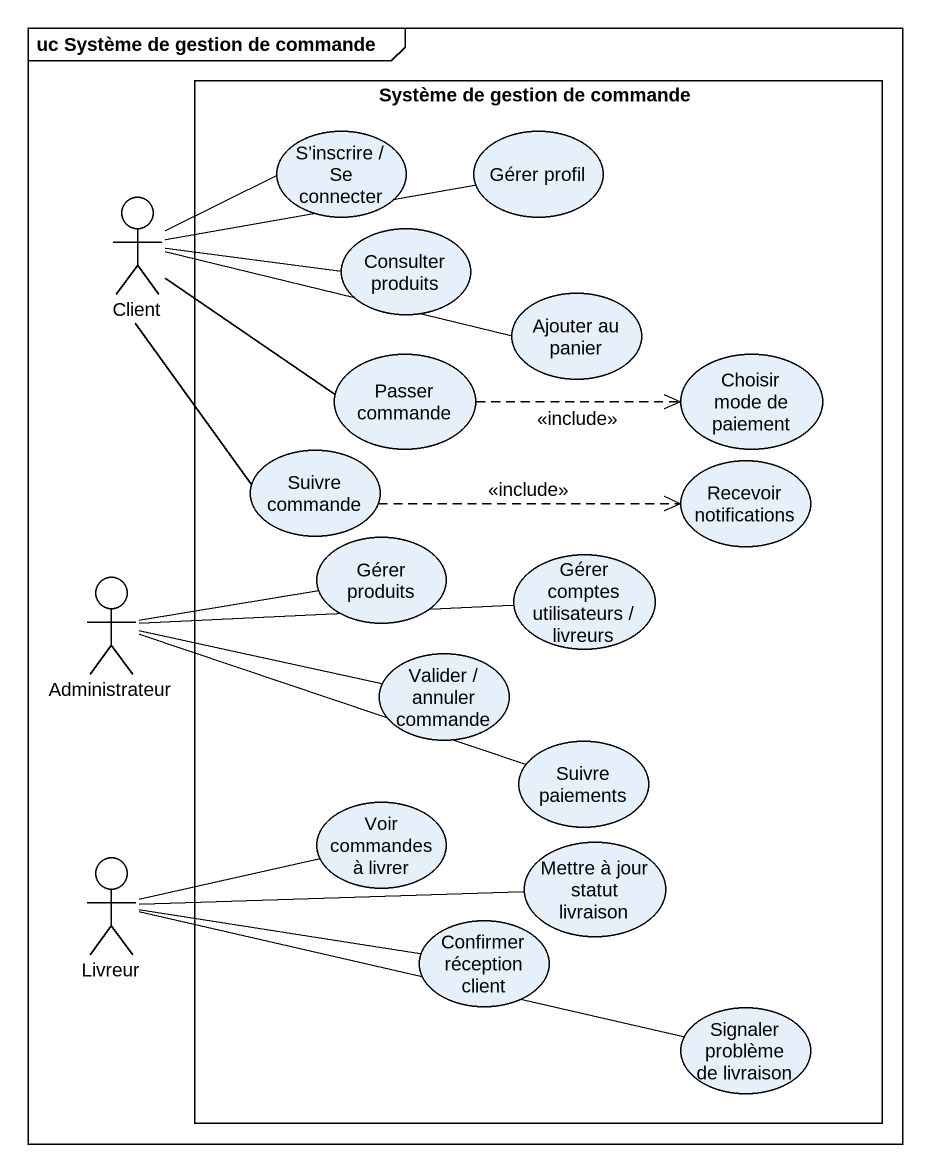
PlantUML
@startuml
mainframe uc Système de gestion de commande
rectangle "Système de gestion de commande" as Système_de_gestion_de {
  usecase "S’inscrire / Se connecter" as S_inscrire_Se_connecter
  usecase "Gérer profil" as Gérer_profil
  usecase "Consulter produits" as Consulter_produits
  usecase "Ajouter au panier" as Ajouter_au_panier
  usecase "Passer commande" as Passer_commande
  usecase "Choisir mode de paiement" as Choisir_mode_de_paiement
  usecase "Suivre commande" as Suivre_commande
  usecase "Recevoir notifications" as Recevoir_notifications
  usecase "Gérer produits" as Gérer_produits
  usecase "Gérer comptes utilisateurs / livreurs" as Gérer_comptes_utilisateurs
  usecase "Valider / annuler commande" as Valider_annuler_commande
  usecase "Suivre paiements" as Suivre_paiements
  usecase "Voir commandes à livrer" as Voir_commandes_à_livrer
  usecase "Mettre à jour statut livraison" as Mettre_à_jour_statut
  usecase "Confirmer réception client" as Confirmer_réception_client
  usecase "Signaler problème de livraison" as Signaler_problème_de
}
actor Client
actor Administrateur
actor Livreur
Gérer_profil -left- Client
Client -right- S_inscrire_Se_connecter
Client -- Suivre_commande
Consulter_produits -left- Client
Ajouter_au_panier -left- Client
Passer_commande -left- Client
Passer_commande .right.> Choisir_mode_de_paiement : <<include>>
Suivre_commande .right.> Recevoir_notifications : <<include>>
Gérer_produits -left- Administrateur
Gérer_comptes_utilisateurs -left- Administrateur
Administrateur -right- Valider_annuler_commande
Administrateur -right- Suivre_paiements
Livreur -right- Voir_commandes_à_livrer
Livreur -right- Mettre_à_jour_statut
Confirmer_réception_client -left- Livreur
Signaler_problème_de -left- Livreur
@enduml
